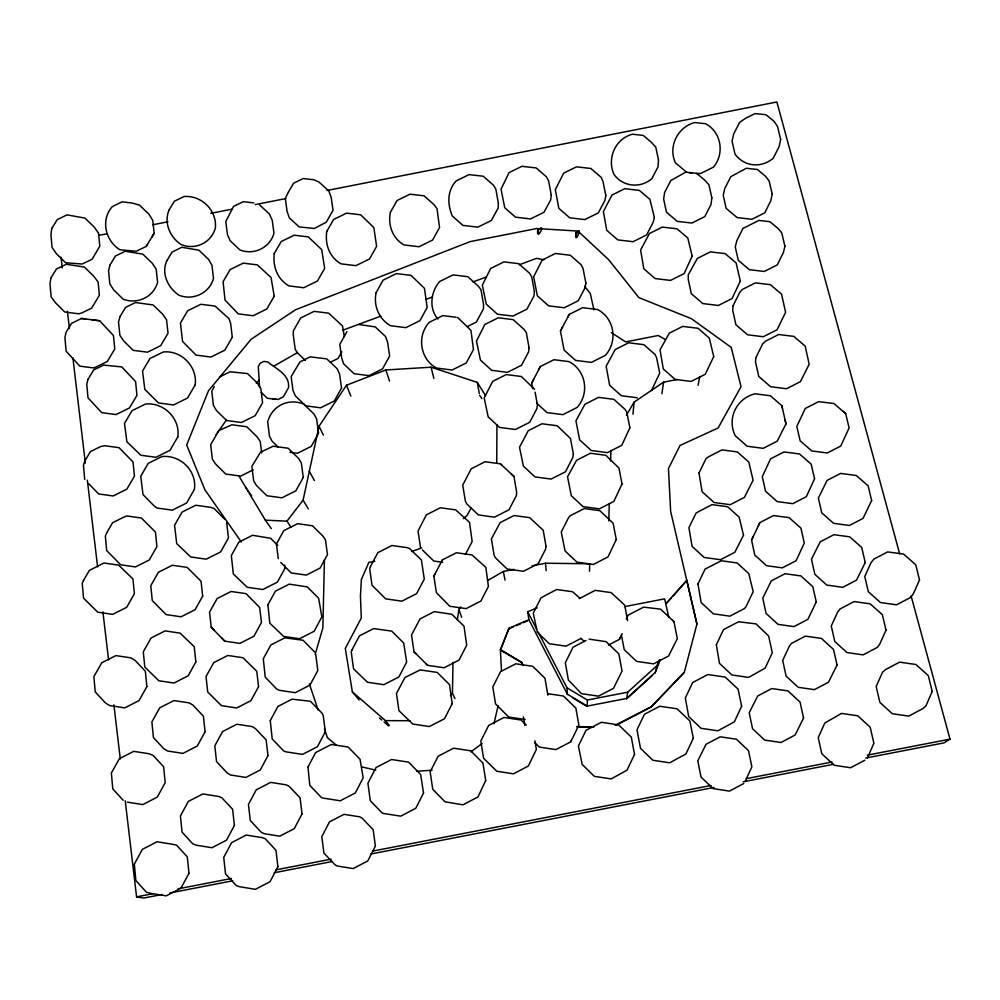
<?xml version="1.0" encoding="UTF-8"?>
<svg xmlns="http://www.w3.org/2000/svg" width="1000" height="1000" viewBox="0 0 1000 1000"><rect width="100%" height="100%" fill="white"/><g stroke="black" fill="none" stroke-linecap="round" stroke-linejoin="round"><path stroke-width="1.5" d="M496.75 462.287L496.938 424.913M454.925 698.525L452.45 693.263L452.987 662.387M589.525 571.188L589.675 563.775L545.513 563.225L531.962 565.862M324.425 559.788L322.863 627.913L315.163 654.425M538.112 631.912L567 687.8L587.35 700.037L587.2 706.525L572.65 697.75M608.775 520.9L609.288 503.875M610.575 461.075L610.9 450.412M632.975 414.225L634.1 402.125L663.562 382.175L677.262 379.5M661.938 393.725L663.562 382.175M457.337 619.9L458.913 609.375L460.737 606.888M501.488 671.25L500.4 649.613L509.012 628.2L528.9 619.712L567.325 694.137L587.212 706.112L626.638 698.45L627.7 692.2L656.988 665.612L659.225 660.013M698.037 385.262L699.8 376.488M238.875 475.938L265.338 520.163L286.975 521.163L303.1 500.125L319.037 426.225L346.488 385.238L385.863 369.975L431.062 367.188L477.3 382.4L485.513 395.575M493.95 723.7L498.1 705.775M655.163 672.913L656.988 665.612M616.388 725.025L650.938 707.212L684.312 672.312L696.938 624.05L686.812 580.388L665.788 603.763M650.938 707.212L684.312 672.312M686.812 580.388L673.088 596.062M696.938 624.05L670.65 511.362L668.45 468.638L680 445.475L718.112 427.975L741.025 386.688L731.225 347.388L691.4 318.675L638.862 297.6L608.612 259.637L577.95 231.075L536.788 228.525L470.188 241.6L295.5 309.788L251.137 339.25L208.475 390.763L186.688 444.963L204.887 489.75L241.3 542M660.387 659.638L655.275 672.45L626.638 698.45M509.012 628.2L500.525 650.1L521.9 662.763L522.987 665.625M867.412 757.962L873.888 743.288L870.188 727.2L857.788 715.812L841.45 713.413L824.788 723.05L818.238 737.6L821.787 753.725L834.163 765.263L850.638 767.738L864.862 760.163M576.038 234.613C584.25 221.225 573.825 248.663 576.038 232.475L576.663 232.525M745.113 781.538L751.862 766.825L748.525 750.662L736.438 739.237L720.225 736.812L706.025 744.3L697.812 760.825L701.012 777.025L713.075 788.612L729.425 791.112L743.737 783.512M751.562 540.087L759.862 522.6L773.487 515.562L789.15 517.663L800.925 528.15L804.287 543.075L796.087 560.712L782.35 567.863L766.55 565.688L754.788 555.05L751.562 540.087L753.413 536.15M758.025 526.512L759.862 522.6M781.85 405.7L785.975 423.837L777.237 441.15L763.213 448.338L747.138 446.238L735.212 435.7C726.688 418.537 736.587 398.137 755.15 393.812L770.413 395.75L781.85 405.7L782.475 408.425M608.538 645.013L619.425 639.362L620.3 637.537M534.938 742.788L539.275 747.087L555.887 749.6L570.737 741.838L571.25 740.775M626.275 618.987L628.175 615.125L643.6 607.125L660.6 609.163L673.938 621.625L677.312 638.713L668.55 656.038L653.562 663.85L636.6 661.388L624.212 649.625L621.388 634.85M619.425 639.362L622.2 633.663M570.737 741.838L578.888 725.175L575.862 708.075L563.425 696L547.762 693.675M651.513 390.6L659.712 372.975L656.575 357.625L655.088 354.55L643.888 344.675L628.675 342.775L615.2 349.562L606.15 366.213L609.637 385.262L621.312 395.725L637.337 397.775M465.363 554.55L472.15 541.512L469.538 522.388L455.7 509.875L440.312 507.775L426.388 514.837L418.025 531.087L420.487 547.325M532.688 388.688L531.688 383.075L533.587 379.45M539.062 369.038L540.388 366.512L553.925 359.712L569.062 361.625C586.013 370.637 589.75 393.113 577.15 407.45L562.9 414.65L546.962 412.575L536.613 403.125M214.312 386.463L211.775 391.287L213.412 405.387L216.488 410.538L226.65 420.525L241.45 422.5L255.2 415.662L262.587 402.688L260.812 388.562L257.688 383.45L247.512 373.6L230.138 371.75L219.887 376.812M531.688 383.075L540.388 366.512M560.45 331.075L569.212 314.4L582.6 307.7L597.638 309.55C614.575 318.463 617.888 341.112 605.487 355.3L591.388 362.388L575.55 360.4L564.087 350.1L560.45 331.075L562.525 327.125M433.862 576.112L442.375 559.925L456.425 552.762L471.95 554.925L485.838 567.35L488.413 586.462L480.913 601.025L466.138 608.612L449.775 606.263L436.4 592.625L433.862 576.112L435.125 573.725M567.7 317.275L569.212 314.4M441.712 561.15L442.375 559.925M346.9 331.7L339.775 344.4L341.763 358.325L343.675 363.875L354.1 373.725L368.975 375.637L382.587 368.862L389.663 356.025L387.55 342.075L385.575 336.575L375.15 326.863L359.1 324.55M341.825 351.788L338.1 358.438L330.375 362.262M471.388 507.6L466.912 515.6L463.363 518.65M218.2 431.613L210.688 444.712L212.35 459.113L215.463 463.825L225.725 474.05L240.675 476.087L253.175 469.837M626.462 415.175L634.1 402.125M146.2 246.412L154.162 233.263L152.762 220.362L148.9 214.1L139.525 205.175L132.463 203.075L122.125 201.838L112.387 206.537C100.425 219.613 105.262 240.938 120.025 249.812L136.287 251.225L146.2 246.412L146.962 245.175M151.675 237.35L154.162 233.263M216.175 434.738L226.462 419.812M575.775 235.738L576.038 232.475M450.487 695.65L452.45 693.263M666.825 603.025L671 598.387M256.275 383.3L259.363 379.888M626.575 698.875L651.737 676.025M538.138 232.1L537.975 229.225L538.95 229.1M470.9 751.8L482.125 743.55M911.125 596.038L950 739.137L943.95 742.887L865.775 758.037M487.562 580.612L503.338 571.45L513.875 569.388M579.288 598.663L595.2 590.363L611.175 592.612L624.688 605.1L627.625 620.625M273.625 366.25L297.525 352.6M581.05 638.413L566.087 646.162L549.338 643.737L537.25 632.1L533.288 613.1L541.038 597.788L556.663 589.5L572.575 591.737L579.963 598.25M586.013 640.487L573.075 647.188L565.325 662.788L568.375 680.05L581.487 693.662L598.45 696.162L613.538 688.3L622.05 671.062L618.837 653.825L606.062 641.663L589.075 639.138M615.062 725.362L651.05 706.8M218.888 430.55L231.975 424.775L246.8 426.75L257.075 436.825L260.225 441.5L261.663 453.025M467.4 326.55L476.325 322.1L483.45 308.9L483.55 304.513L480.988 289.675L478.363 286.212L467.8 276.688L453.062 274.9L439.725 281.488C430.675 291.6 428.713 308.775 437.95 319.062M81.512 318.475L71.55 323.338L65.938 332.562L64.938 337.725L66.125 351.188L79.837 366.138L93.975 367.987L107.338 361.438L114.775 349.025L113.45 335.538L99.675 320.775L81.512 318.475L85.662 318.988M528.975 620.25L527.7 611.775L537.163 607.737M509.125 628.725L513.375 626.9M516.213 625.7L520.475 623.875M523.3 622.675L527.562 620.862M342.925 330.175L380.85 316.1M426.188 299.288L432.05 297.113M473.05 281.9L486.238 277.013M519.263 264.762L536.487 258.375L544 259.738M411.6 551.575L421.788 547.85M99.125 235.312L106.775 233.812M152.675 224.775L167.975 221.775M210.812 213.337L232.225 209.125M255.175 204.613L285.775 198.588M327.088 190.463L776.888 101.975L899.663 553.862M374.8 561.25L368.862 562.4L361.375 579.487L360.438 596.275L361.312 618.025L345.288 648.438L352.362 691.888L359.075 699.95M624.913 606.587L664.638 598.85L668.75 617.087M587.35 700.037L627.7 692.2M125.237 800.825L136.575 896.875L153.425 893.612M177.938 888.863L231.55 878.462M275.975 869.85L331.125 859.15M372.488 851.125L711.025 785.475M746.263 778.65L832.05 762.013M867.275 755.175L950 739.137M162.25 894.463L143.863 898.025L136.575 896.875M169.913 892.975L232.763 880.788M274.137 872.763L332.388 861.475M370.7 854.038L714.038 787.463M743.162 781.812L833.587 764.287M416.875 771.263L432.05 770.225M352.362 691.888L385.45 720.625L410.012 720.725M576.875 726.525L593.888 727.013M576.875 726.9L590.775 727.3M689.163 172.675L691.925 172.987M696.075 173.45L700.688 173.475L713.462 167.138C724.862 153.7 721.312 131.962 705.537 123.725L694.7 122.537C677.638 127.025 667.862 146.688 675.438 162.85L686.137 171.825M253.8 202.9L243.325 201.663L233.6 206.375L225.787 221.488L227.387 234.425L230.175 240.775L239.862 249.887C253.825 255.512 269.95 247.838 273.962 233.238L272.238 220.275L269.375 213.988L259.688 205.012M456.125 317.275L442.762 315.613L429.325 322.287C416.6 335.863 420.025 359.137 436.488 368.038L452.113 370.025L466.25 362.962L473.462 349.562L470.938 330.363L457.6 317.462M92.05 319.825L99.675 320.775M845.675 413.625L833.938 403.5L818.625 401.662L805.275 408.488L796.825 426.425L800.125 440.788L811.762 450.95L827.3 452.975L840.75 446.05L849.1 427.95L845.675 413.625L842.688 411.037M272.562 398.738L278.113 399.462L283.238 396.912L288.525 387.725C290.012 374.55 276.075 368.913 267.738 361.925L263.837 361.425L260.225 363.212L258.288 366.6L259.55 386.875M276.087 399.412L267.312 398.263L261.25 392.375M500.387 463.812L485.062 461.763L471.262 468.75L462.738 485.112L465.337 501.087L466.85 504L478.363 514.938L494.5 517.15L509.025 509.75L516.35 495.625L516.688 492.4L513.925 476.438L500.387 463.812L501.962 465.25M289.938 452.275L297.425 453.288L311.25 446.375L318.562 433.212L316.625 418.888L313.988 414.012L303.6 404.012C288.188 397.925 272 405.812 267.675 421.9L269.475 436.213L272.062 441.125L278.288 447.212M442.65 562.3L433.812 561.05L422.337 549.925M427.625 665.337L444.125 667.775L459.062 660.062L466.7 645.212L464.012 626.15L451.863 614.275L434.212 611.638L420.012 618.913L411.525 634.975L414.025 651.838L427.625 665.337L426.138 663.875M224.75 641.15L239.875 643.388L253.925 636.237L261.462 622.487L259.65 607.438L246.062 593.663L231.062 591.487L217.138 598.538L209.537 612.15L211.213 627.188L224.75 641.15L221.575 637.9M525.138 719.5L508.675 717.025L495.538 703.863L492.8 686.95L500.525 671.675L515.737 663.8L532.688 666.287L544.963 678.213L547.863 695.113M127.35 802.113L142.775 804.575L157.25 797.125L165.2 782.65L163.625 766.762L153.188 755.512L149.012 753.75L133.725 751.363L119.375 758.713L111.363 773.025L112.788 788.925L123.175 800.3M362.325 767.025L375.788 770.138M664.987 339.375L658.288 335.5L625.662 341.9L611.312 332.625M500.4 649.613L521.8 662.288L522.9 665.15M336.7 745.487L327.388 737.65L324.462 728.925M379.475 718L381.763 719.987M384.05 721.975L388.625 725.95M511.438 474.125L513.925 476.438M672.487 620.275L673.938 621.625M305.338 360.425L297.838 353.288L295.225 349.45L293.212 334.475L293.488 330.588L300.663 317.987L314.113 311.363L328.725 313.188L342.55 326.037L344.3 336.475M580.988 638.337L584.312 641.513M414.025 651.838L415.95 653.737M526.25 725.1L521.1 720.025L504.012 717.463L488.663 725.45L480.825 740.987L483.55 758.238L496.863 771.263L513.475 773.812L528.387 766L536.35 749.425L534.913 740.812M277.712 545.413L270.587 538.288L252.562 535.288L238.8 542.225L231.325 555.562L233.337 573.962L247.213 587.263L262.863 589.513L277.35 582.175L285.087 568.1L284.7 565.025M280.788 562.475L291.225 572.95L306.275 575.087L320.125 568.062L327.463 554.6L325.475 539.888L322.912 536.1L312.462 525.775L297.55 523.7L283.812 530.625L276.438 543.962L278.275 558.663M224.95 519.438L213.988 508.4L210.45 507.287L195.763 505.25L182.062 512.1L174.537 525.275L176.737 543.625L190.763 556.975L206.225 559.175L220.65 551.912L228.45 538.013L226.688 522.837M314.575 651.938L303.062 640.25L284.862 637.812L270.85 644.963L263.3 658.8L265.225 677.175L276.7 689.025L279.237 690.275L295.238 692.688L309.988 685.113L317.812 670.512L315.738 654.513M211.213 627.188L214.375 630.425M88.888 483.888L98.65 493.938L113.175 495.962L126.862 489.15L134.438 476.15L133.038 461.975L119.038 447.675L104.637 445.712L100.6 446.562L90.388 451.613L84.663 461.275L83.45 465.3L84.712 479.45M534.612 389.325L521.375 376.5L506.262 374.575L492.688 381.388L484.2 397.912L488.162 416.85L499.55 427.413L515.462 429.5L529.75 422.275L536.912 408.562L537.388 404.787L535.112 392.137M584.562 286.262L590.25 293.35L593.95 309.85M385.45 720.625L389.225 725.375M265.338 520.163L271.3 528.6M245.825 487.55L251.625 495.85M286.975 521.163L290.925 527.15M481.912 398.625L479.575 395.213M303.1 500.125L308.312 508.888M537.975 229.225L538.288 232.662M309.312 471.3L314.387 480.55M527.7 611.775L536.712 629.225M319.037 426.225L323.363 435.125M346.488 385.238L350.875 396.112M458.913 609.375L461.625 617.288M309.35 683.825L318.125 710.013M385.863 369.975L389.513 381.112M431.062 367.188L433.875 378.4M785.075 419.925L785.975 423.837M503.338 571.45L505.05 580.15M477.3 382.4L479.25 393.375M523.35 716.862L524.775 725.413M61 257.087L62.275 267.925M67.4 311.3L69.412 328.338M72.888 357.775L85.337 463.113M87.35 480.163L97.6 566.912M102.9 611.838L108.575 659.862M113.888 704.788L120.288 759M545.513 563.225L546.175 570.625M538.362 228.912L538.4 232.562M567 687.8L567.35 694.562M576.138 233.25L576.163 236.125M697.95 583.913L701.15 602.562L713.35 613.825L729.862 616.163L744.325 608.638L746.087 606.625L753.175 591.625L748.787 573.587L737.087 562.938L721.4 560.775L705.113 569.05L697.95 583.913M698.988 473.013L702.125 491.725L714.075 502.5L730.263 504.675L744.438 497.375L753.1 480.175L748.812 462.075L737.35 451.912L721.975 449.9L708.512 456.788L706 458.7L698.988 473.013M274.225 253.55C272.787 266.575 277.15 279.037 288.913 285.9L303.762 287.738L317.438 281.012L324.675 268.337L321.7 249.613L308.275 236.887L294.188 235.2L281.2 241.55L274.225 253.55M498.35 203.15L498.162 208.025L491.337 220.512L477.85 227.162L462.887 225.4L452.25 215.912C447.337 204.05 447.038 190.912 456.213 180.888L469.025 174.613L483.225 176.238L493.425 185.175L495.85 189.163L498.35 203.15M267.913 604.788L269.8 623.175L283.663 636.4L299.513 638.737L314.125 631.275L321.85 616.938L318.663 598.325L307.25 586.888L289.262 584.15L275.375 591.188L267.913 604.788M732.987 305.938L732.725 310.462L735.9 324.738L747.575 334.8L763.312 336.737L777.05 329.787L785.612 312.325L781.562 294.15L770.362 284.662L755.425 282.875L742.375 289.45L739.712 292.438L732.987 305.938M658.487 159.863L658.062 166.788L651.85 178.663C640.525 188.637 622.65 186.85 613.987 174.363C606.7 158.45 615.337 138.713 632.4 134.213L643.188 135.412L651.125 142.062L655.75 147.062L658.487 159.863M716.338 644.788L719.5 663.413L731.888 674.963L748.612 677.4L765.15 668.15L772.275 652.812L768.662 636.025L756.025 623.875L738.575 621.763L723.525 629.6L716.338 644.788M270.275 720.6L272.2 738.938L283.825 751.087L286.337 751.9L302.525 754.4L317.438 746.7L325.325 731.787L323.2 715.425L322.088 713.25L310.425 701.263L292.062 699.188L277.887 706.462L270.275 720.6M485.7 780.475L477.962 796.963L462.95 804.825L444.975 801.775L432.738 789.312L430.163 771.9L438.15 756.225L453.612 748.188L470.7 750.8L482.962 763.1L485.7 780.475M534.4 291.5L533.962 295.975L526.95 309.137L512.962 316.112L497.388 314.188L486.25 304.125L482.362 285.15L490.662 268.475L503.95 261.887L518.725 263.663L529.412 273.15L531.7 276.712L534.4 291.5M755.9 357.638L755.487 361.85L758.763 376.438L770.612 386.725L786.55 388.738L800.413 381.662L809.175 364.263L805.175 346.087L793.8 336.375L778.675 334.513L765.5 341.188L762.65 343.862L755.9 357.638M529.038 347.688L528.638 351.825L521.538 365.25L507.388 372.35L491.662 370.337L480.425 360.037L476.475 341.075L484.825 324.487L498.263 317.787L513.2 319.637L523.975 329.363L526.325 332.575L529.038 347.688M326.788 231.388C324.812 244.213 329.338 257.2 341.037 263.85L355.9 265.663L369.513 258.975L376.625 246.375L373.85 227.6L360.675 214.812L346.562 213.137L333.638 219.462L326.788 231.388M551.237 194.875L550.7 199.812L543.975 212.288L530.513 218.938L515.5 217.175L504.725 207.712L501.05 189.075L509.125 172.587L521.912 166.312L536.163 167.938L546.487 176.863L548.575 180.9L551.237 194.875M711.85 197.875L710.975 204.537L704.8 216.612L691.9 223.05L677.225 221.35L666.438 212.175L663.662 199.1L664.613 192.463L670.825 180.525L685.763 172.15L696.688 173.388L704.788 180.175L708.95 184.862L711.85 197.875M51.762 228.463L50.925 234.525L52.05 247.425L56.312 253.625L65.562 262.725L82.188 264.05L92.137 259.237L99.812 246.15L98.55 233.212L94.225 227.062L84.963 218.1L67.05 214.887L57.287 219.587L51.762 228.463M50.85 278.087L50 283.725L51.137 296.9L55.45 302.738L64.787 312.025L78.763 313.8L81.575 313.038L91.625 308.15L99.362 295.2L98.1 282L93.725 276.212L84.375 267.062L66.275 264.275L56.425 269.05L50.85 278.087M585.887 283.113L585.1 287.638L578.2 300.8L564.237 307.762L548.612 305.85L537.337 295.8L533.65 276.788L542.188 260.062L555.438 253.475L570.275 255.25L581.087 264.725L583.025 268.337L585.887 283.113M605.825 195.463L604.925 200.413L598.3 212.925L584.85 219.587L569.75 217.825L558.825 208.337L555.337 189.65L563.663 173.137L576.45 166.838L590.788 168.463L601.25 177.413L603 181.462L605.825 195.463M546.05 546.487L545.5 549.362L538.162 563.775L523.5 571.287L507.15 569L495.438 557.8L494.113 555.25L491.4 538.913L500.15 522.625L514.087 515.525L529.612 517.65L543.175 530.175L546.05 546.487M390.387 212.362C387.75 224.938 392.512 238.525 404.125 244.95L419.038 246.737L432.587 240.062L439.55 227.512L437.025 208.7L434.212 204.838L424.125 195.837L409.963 194.188L397.1 200.487L390.387 212.362M376.112 292.65C373.35 305.625 378.787 318.975 390.45 325.712L405.863 327.65L419.9 320.688L427.15 307.512L424.475 288.35L411.062 275.387L396.425 273.6L383.088 280.175L376.112 292.65M780.638 139.338L779.175 146.45L773.213 158.3C761.213 168.287 744.312 166.912 735 154.05L732.062 141.237L733.6 134.162L739.613 122.425L745.588 118.263L755.088 113.575L765.975 114.75L774.125 121.375L777.588 126.587L780.638 139.338M573.4 454.288L572.675 457.762L565.525 471.737L551.1 479.075L534.987 476.912L523.387 466.112L519.525 447.163L528.263 430.7L541.962 423.775L557.275 425.775L570.487 438.512L573.4 454.288M772.212 194.05L770.812 200.75L764.762 212.85L751.875 219.288L737.113 217.575L726.175 208.4L723.238 195.312L724.712 188.637L730.8 176.675L746.35 168.263L757.35 169.488L765.562 176.275L769.15 181.012L772.212 194.05M784.912 246.25L783.375 252.575L777.288 264.9L764.275 271.45L749.35 269.675L738.275 260.287L735.263 246.925L736.862 240.625L742.987 228.425L758.825 220.438L769.95 221.713L778.275 228.663L781.775 232.938L784.912 246.25M109.975 265.038L108.562 270.8L109.85 283.938L113.663 289.887L123.125 299.15C137.213 304.688 153.512 297.175 157.6 282.337L156.175 269.188L152.3 263.288L142.838 254.15L125.288 251.25L115.45 256.025L109.975 265.038M654.362 217.5L653.138 222.338L646.575 234.975L633.075 241.7L617.825 239.9L606.725 230.3L603.387 211.588L611.987 195.05L624.812 188.7L639.288 190.362L649.938 199.412L654.362 217.5M87.987 379.387L86.762 384.15L88.012 397.863L101.725 412.663L116.025 414.575L129.512 407.925L136.962 395.288L135.575 381.55L121.8 366.938L103.675 365.062L93.625 370L87.987 379.387M120.05 316.562L118.525 321.887L119.862 335.3L123.625 340.863L133.212 350.337L147.4 352.175L149.713 351.112L160.712 345.637L168.025 333.263L166.562 319.837L162.738 314.312L153.138 304.975L135.5 302.525L125.575 307.375L120.05 316.562M629.888 427.812L621.75 445.337L607.413 452.625L591.287 450.5L579.575 439.8L575.938 420.8L584.925 404.25L598.55 397.362L613.875 399.338L625.1 409.425L626.8 412.163L629.888 427.812M169.013 210.087C163.663 222.787 170 237.425 181.275 244.638C195.312 250.275 211.312 242.812 215.362 228.075C217.175 210.45 201.537 195.113 184.062 196.525L174.35 201.225L169.013 210.087M692.15 256.15L684.125 273.6L670.525 280.413L655.113 278.562L643.812 268.775L640.6 250.037L649.438 233.525L662.35 227.1L677 228.812L687.825 238.038L692.15 256.15M622.025 483.988L613.85 501.425L599.362 508.837L583.075 506.637L571.275 495.688L567.562 476.712L576.613 460.262L590.375 453.263L605.837 455.312L618.938 468.013L622.025 483.988M370.5 566.375L369.688 568.787L372.025 585.225L385.637 598.85L401.863 601.175L416.637 593.625L424.263 579.138L421.438 560.062L409.562 548.525L407.312 547.663L391.9 545.513L377.863 552.638L370.5 566.375M166.675 261.062C161.1 273.738 168.075 288.038 179.1 295.287C193.113 300.837 209.475 293.15 213.525 278.45L211.95 265.287L208.55 259.35L198.938 250.212L181.9 247.275L172.087 252.037L166.675 261.062M616.25 539.575L608.025 556.912L593.387 564.45L576.938 562.15L565.037 550.962L561.263 532.013L568.787 517.212L570.363 515.675L584.275 508.562L599.9 510.688L613.15 523.263L616.25 539.575M307.987 767L309.775 785.337L321.613 797.725L323.875 798.213L340.262 800.788L355.3 792.975L363.175 777.8L360.05 759.275L348.175 747.05L331.312 744.463L315.587 752.625L307.987 767M351.925 650.013L351.225 651.875L353.537 668.812L367.438 682.237L383.888 684.688L398.888 676.963L406.662 662.062L403.725 643.05L391.725 631.125L373.7 628.587L359.438 635.887L351.925 650.013M740.312 281.125L732.025 298.575L718.363 305.462L702.788 303.575L691.3 293.663L688.288 279.575L688.25 274.887L697.362 258.375L710.337 251.887L725.125 253.625L736.137 262.975L740.312 281.125M713.725 356.562L705.288 374.263L691.15 381.425L675.088 379.387L663.3 368.963L660.025 349.875L669.312 333.162L682.738 326.4L698 328.275L709.312 338.1L713.725 356.562M814.55 478.762L806.375 496.65L792.788 503.675L777.163 501.587L765.512 491.213L762.288 476.6L770.562 458.862L784.038 451.95L799.538 453.963L811.188 464.188L814.55 478.762M83.488 580.475L82.25 583.375L83.55 598.175L97.8 612.188L112.65 614.375L126.638 607.325L134.388 593.775L132.95 578.962L118.637 565.125L103.925 563.013L89.338 570.4L83.488 580.475M106.788 532.675L105.337 536.025L106.688 550.575L120.675 564.8L135.425 566.925L149.288 559.963L156.925 546.625L155.438 532.05L141.387 518.013L126.775 515.962L122.912 517.587L112.562 522.75L106.788 532.675M932.2 691.5L925.9 705.95L922.825 708.625L908.737 716.112L892.3 713.713L879.862 702.375L876.175 686.5L882.55 672.175L885.638 669.538L899.613 662.15L915.9 664.488L928.35 675.662L932.2 691.5M919.5 579.963L913.3 593.875L910.4 597.55L896.587 604.8L880.487 602.562L868.337 591.725L864.75 576.487L871.025 562.675L873.938 559.062L887.638 551.912L903.6 554.087L915.763 564.775L919.5 579.963M886.012 630.163L879.688 644.287L877.087 647.525L863.138 654.862L846.95 652.562L834.788 641.513L831.263 626.013L837.675 612L840.288 608.825L854.125 601.575L870.163 603.812L882.35 614.7L886.012 630.163M837.062 665.062L828.45 682.25L814.4 689.65L798.2 687.3L786.1 676.112L782.712 660.45L789.25 646.3L791.425 643.438L805.35 636.138L821.413 638.413L833.525 649.438L837.062 665.062M865.25 562.487L856.575 580.1L842.788 587.312L826.838 585.1L814.875 574.35L811.45 559.25L820.225 541.8L833.888 534.7L849.712 536.838L861.688 547.425L865.25 562.487M803.562 718.062L795.113 735L780.938 742.5L764.638 740.075L752.525 728.675L749.2 712.738L757.738 695.962L771.8 688.562L787.962 690.913L800.088 702.15L803.562 718.062M871.65 500.538L863.025 518.4L849.4 525.475L833.612 523.35L821.762 512.863L818.363 498.1L827.075 480.412L840.6 473.425L856.237 475.487L868.112 485.812L871.65 500.538M816.25 601.912L807.875 619.338L793.988 626.613L778 624.35L766.087 613.45L762.788 598.15L771.263 580.9L785.037 573.725L800.888 575.913L812.8 586.663L816.25 601.912M741.625 706.237L734.375 721.838L717.9 730.812L701.062 728.3L688.662 716.513L685.337 697.962L692.675 682.513L707.862 674.562L725.188 677.075L738.088 689.15L741.625 706.237M693.3 738.263L685.9 754L669.688 762.8L652.837 760.25L640.512 748.337L636.987 729.837L644.463 714.262L659.75 706.25L677.087 708.812L689.9 721.012L693.3 738.263M634.525 754.438L626.975 770.225L611.138 778.913L594.338 776.35L582.163 764.375L578.387 745.95L586.013 730.312L601.362 722.288L618.638 724.875L631.312 737.113L634.525 754.438M743.512 535.188L734.812 552.288L720.487 559.7L704.163 557.45L692.113 546.425L688.913 527.75L696.012 513.175L698.475 511.637L712.075 504.637L727.588 506.725L739.137 517.125L743.512 535.188M288.425 192.062L285.312 198.487L287.062 211.337L289.337 217.862L299.137 226.912L314.275 228.475L326.213 222.25L333.062 210.338L331.188 197.463L328.837 190.987L319.037 182.075L313.762 179.737L303.263 178.525L293.6 183.212L288.425 192.062M423.537 793.012L415.763 808.288L400.7 816.162L384.162 813.55L382.337 813.188L370.288 800.688L367.912 783.25L376.037 767.562L391.538 759.513L408.55 762.125L420.65 774.463L423.537 793.012M452.25 703.587L444.513 718.725L429.4 726.55L412.762 724.038L398.95 710.688L396.475 693.45L404.975 677.525L420.125 669.9L437.238 672.425L449.475 684.575L452.25 703.587M375.4 846.05L367.775 860.95L353.175 868.587L337.238 866.012L335 864.788L323.888 853.025L321.812 836.625L329.487 821.888L343.975 814.338L359.762 816.838L362 818.025L373.162 829.663L375.4 846.05M302.025 813.925L294.3 828.625L279.775 836.175L264.05 833.662L261.125 832.138L250.287 820.55L248.45 804.388L256.225 789.837L270.637 782.387L286.225 784.837L289.15 786.312L300.038 797.775L302.025 813.925M277.913 866.712L270.075 881.663L255.4 889.325L239.562 886.725L236.388 885.688L225.512 873.875L223.725 857.425L231.637 842.638L246.188 835.075L261.887 837.6L265.062 838.587L275.975 850.263L277.913 866.712M267.975 755.588L260.262 769.987L245.875 777.412L230.362 774.975L227.162 772.913L216.537 761.612L214.812 745.812L222.575 731.562L236.85 724.237L252.225 726.6L255.425 728.612L266.1 739.788L267.975 755.588M234.4 825.45L226.513 840.163L211.938 847.725L196.3 845.2L192.725 843.775L182.062 832.163L180.425 815.987L188.363 801.425L202.812 793.962L218.325 796.413L221.875 797.788L232.6 809.262L234.4 825.45M188.962 873.3L180.925 888.225L166.213 895.875L150.512 893.275L146.488 892.312L135.863 880.512L134.338 864.075L142.438 849.3L157.025 841.762L172.587 844.275L176.6 845.2L187.288 856.875L188.962 873.3M258.575 686.625L250.925 700.688L236.725 707.962L221.412 705.638L207.7 691.95L206.025 676.55L213.713 662.638L227.812 655.462L242.975 657.725L256.75 671.225L258.575 686.625M205.075 731.787L197.275 746.025L182.925 753.388L167.587 751L163.825 748.713L153.412 737.55L151.888 721.925L159.738 707.825L173.962 700.575L189.175 702.887L192.938 705.113L203.388 716.15L205.075 731.787M341.538 388.025L334.325 400.975L320.625 407.8L305.725 405.85L295.375 395.887L293.025 390.6L291.163 376.525L299.962 361.925L310.175 356.863L326.763 358.875L337.125 368.688L339.538 373.925L341.538 388.025M195.85 661.925L188.125 675.825L173.975 683.037L158.837 680.75L144.787 666.988L143.3 651.775L151.075 638.013L165.113 630.9L180.113 633.125L194.225 646.7L195.85 661.925M303.263 477.463L295.85 490.812L281.913 497.812L266.825 495.737L256.413 485.412L253.663 480.863L251.875 466.325L260.475 452.262L273.163 446.2L288.113 448.212L298.55 458.4L301.337 462.9L303.263 477.463M202.688 596.112L195.062 609.712L181.075 616.788L166.112 614.6L152.275 600.55L150.787 585.7L158.45 572.238L172.325 565.262L187.162 567.388L201.05 581.25L202.688 596.112M146.862 686.625L139.012 700.625L124.775 707.862L109.65 705.55L105.388 702.875L95.225 691.925L93.875 676.6L101.775 662.75L115.9 655.6L130.887 657.85L135.15 660.462L145.363 671.287L146.862 686.625M194.412 489.375L186.612 503.013L172.325 510.163L157.05 508.038L153.763 505.562L143.025 494.613L140.725 476.262L148.238 463.338L161.825 456.587C180.225 454.45 197.125 470.788 194.412 489.375M274.212 296.2L266.837 308.975L253.075 315.75L238.238 313.875L225.025 300.075L223.088 281.637L230.188 269.538L243.263 263.15L257.35 264.875L271.038 277.512L274.212 296.2M232.3 337.25L224.788 350.2L210.912 357.038L196.012 355.112L182.55 341.413L180.45 323L187.675 310.738L200.863 304.288L215 306.062L228.95 318.612L230.588 323.2L232.3 337.25M177.8 436.887L170.05 450.275L155.9 457.3L140.8 455.25L126.862 441.75L124.513 423.387L131.988 410.712L145.438 404.075C163.713 402.013 180.463 418.488 177.8 436.887M195.175 384.888L187.525 398.038L173.512 404.963L158.537 402.975L144.8 389.375L142.55 371L149.913 358.55L163.225 352C181.4 349.988 197.662 366.725 195.175 384.888M537.625 230.662C536.55 242.262 547.312 220.4 537.625 230.662"/></g></svg>
